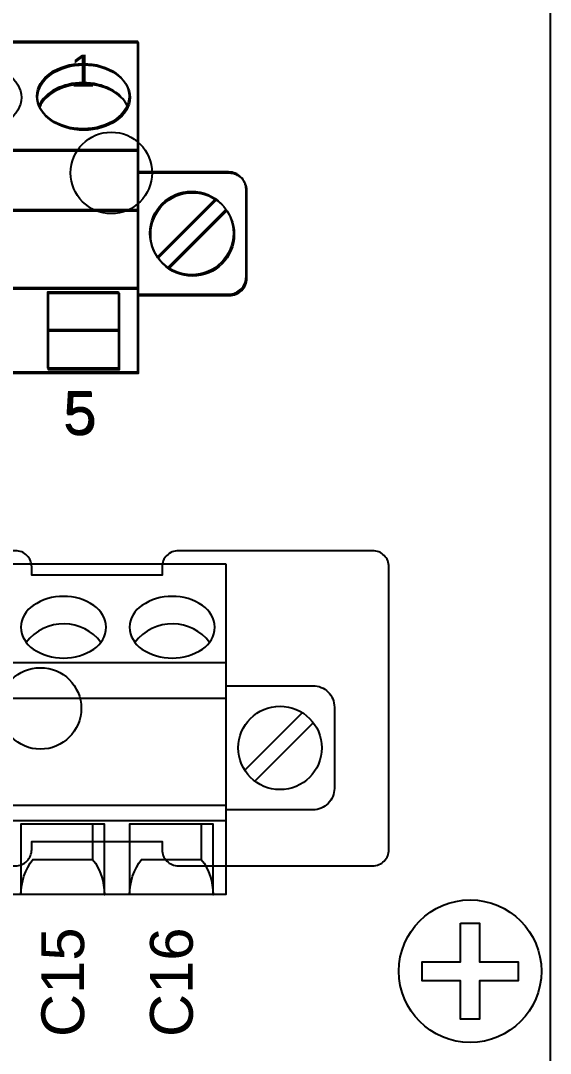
# Model space of a CAD drawing. Extents: x 1 to 47, y 1 to 35.
# Drawn here: x 43.807 to 44.782, y 13.27 to 15.171 of the extents above; entities that cross this region are included whole.
import ezdxf

# ---------------------------------------------------------------- set-up
doc = ezdxf.new("R2010")
doc.units = 0
doc.header["$MEASUREMENT"] = 0
for name, color, linetype in [('10_00______DWG_', 7, 'CONTINUOUS'), ('3_01__A-__NO_ETH__EIA-232_', 7, 'CONTINUOUS'), ('3_02__B-__NO_ETH__EIA-485_', 7, 'CONTINUOUS'), ('3_03__C-___1__10-100BASE-T', 7, 'CONTINUOUS'), ('3_04__D-___1__10-100BASE-T', 7, 'CONTINUOUS'), ('3_05__E-___1__100BASEFX_MM', 7, 'CONTINUOUS'), ('3_06__F-___2__10-100BASE-T', 7, 'CONTINUOUS'), ('3_07__G-___2__100BASE-FX_M', 7, 'CONTINUOUS'), ('3_08__0-__NO_ETH__EIA-232_', 7, 'CONTINUOUS'), ('3_09__1-__NO_ETH__EIA-485_', 7, 'CONTINUOUS'), ('3_10__2-___1__10-100BASE-T', 7, 'CONTINUOUS'), ('3_11__3-___1__10-100BASE-T', 7, 'CONTINUOUS'), ('3_12__4-___1__100BASEFX_MM', 7, 'CONTINUOUS'), ('3_13__6-___2__10-100BASE-T', 7, 'CONTINUOUS'), ('3_14__8-___2__100BASE-FX_M', 7, 'CONTINUOUS'), ('4_01__0-__EMPTY', 7, 'CONTINUOUS'), ('4_02__A0__SERIAL_COMMUNICA', 7, 'CONTINUOUS'), ('4_03__B-___3__DI___4__DO__', 7, 'CONTINUOUS'), ('4_04__1-___4__DI___4__DO__', 7, 'CONTINUOUS'), ('4_05__C-___4__DI___4__DO__', 7, 'CONTINUOUS'), ('4_06__D-___4__DI___3__DO__', 7, 'CONTINUOUS'), ('4_07__2A___8__FORM_A_DO', 7, 'CONTINUOUS'), ('4_08__2B___8__FORM_B_DO', 7, 'CONTINUOUS'), ('4_09__2C___8__DO__6__FORM_', 7, 'CONTINUOUS'), ('4_10__2D___8__DO__2__FORM_', 7, 'CONTINUOUS'), ('4_11__2G___8__DO__4__FORM_', 7, 'CONTINUOUS'), ('4_12__3-___8__DI', 7, 'CONTINUOUS'), ('4_13__4-___14__DI', 7, 'CONTINUOUS'), ('4_14__5-___8__AI', 7, 'CONTINUOUS'), ('4_15__6-___4__AI____4__AO', 7, 'CONTINUOUS')]:
    doc.layers.add(name, color=color, linetype=linetype)
doc.styles.add('ARIAL', font='arial.ttf')

msp = doc.modelspace()

# ---------------------------------------------------------------- linework, layer by layer
at = {"layer": '10_00______DWG_'}
msp.add_lwpolyline([(39.7527, 17.0629), (44.4181, 17.0629, -0.414214), (44.4968, 16.9841), (44.4968, 16.8956, 0.414214), (44.6149, 16.7775), (44.7035, 16.7775, -0.414214), (44.7822, 16.6987), (44.7822, 10.1436, -0.414214), (44.7035, 10.0649), (44.6149, 10.0649, 0.414214), (44.4968, 9.9467), (44.4968, 9.8582, -0.414214), (44.4181, 9.7794), (39.7527, 9.7794, -0.414214), (39.674, 9.8582), (39.674, 9.9467, 0.414214), (39.5558, 10.0649), (39.4673, 10.0649, -0.414214), (39.3885, 10.1436), (39.3885, 16.6987, -0.414214), (39.4673, 16.7775), (39.5558, 16.7775, 0.414214), (39.674, 16.8956), (39.674, 16.9841, -0.414214)], format="xyb", close=True, dxfattribs=at)
msp.add_lwpolyline([(44.6171, 13.5098), (44.6521, 13.5098), (44.6521, 13.4387), (44.7232, 13.4387), (44.7232, 13.4037), (44.6521, 13.4037), (44.6521, 13.3327), (44.6171, 13.3327), (44.6171, 13.4037), (44.546, 13.4037), (44.546, 13.4387), (44.6171, 13.4387)], close=True, dxfattribs=at)
msp.add_circle((44.6346, 13.4212), 0.1312, dxfattribs=at)
at = {"layer": '3_01__A-__NO_ETH__EIA-232_'}
msp.add_circle((43.9743, 14.8905), 0.075, dxfattribs=at)
at = {"layer": '3_02__B-__NO_ETH__EIA-485_'}
for points in [[(43.0236, 15.1302), (44.0236, 15.1302), (44.0236, 14.5212), (43.0236, 14.5212)], [(43.9886, 14.6691), (43.9886, 14.5282), (43.8586, 14.5282), (43.8586, 14.6691)]]:
    msp.add_lwpolyline(points, close=True, dxfattribs=at)
for points in [[(44.0236, 14.9302), (43.0236, 14.9302)], [(44.0605, 14.7335), (44.1673, 14.8403)], [(44.0236, 14.8202), (43.0236, 14.8202)], [(44.1868, 14.8208), (44.0799, 14.714)], [(44.0236, 14.6762), (43.0236, 14.6762)], [(43.9886, 14.5989), (43.8586, 14.5989)]]:
    msp.add_lwpolyline(points, dxfattribs=at)
msp.add_lwpolyline([(44.0236, 14.6647), (44.1916, 14.6647, 0.414214), (44.2236, 14.6967), (44.2236, 14.8577, 0.414214), (44.1916, 14.8897), (44.0236, 14.8897)], format="xyb", dxfattribs=at)
msp.add_circle((44.1236, 14.7772), 0.0768, dxfattribs=at)
for centre in [(43.7236, 15.0292), (43.9236, 15.0292)]:
    msp.add_ellipse(centre, major_axis=(0.085, 0), ratio=0.707107, dxfattribs=at)
msp.add_ellipse((43.9236, 14.9938), major_axis=(0.085, 0), ratio=0.707107, start_param=0.298532, end_param=2.84306, dxfattribs=at)
at = {"layer": '3_03__C-___1__10-100BASE-T'}
msp.add_circle((43.9743, 14.8905), 0.075, dxfattribs=at)
at = {"layer": '3_04__D-___1__10-100BASE-T'}
for points in [[(43.0236, 15.1302), (44.0236, 15.1302), (44.0236, 14.5212), (43.0236, 14.5212)], [(43.9886, 14.6691), (43.9886, 14.5282), (43.8586, 14.5282), (43.8586, 14.6691)]]:
    msp.add_lwpolyline(points, close=True, dxfattribs=at)
for points in [[(44.0236, 14.9302), (43.0236, 14.9302)], [(44.0605, 14.7335), (44.1673, 14.8403)], [(44.0236, 14.8202), (43.0236, 14.8202)], [(44.1868, 14.8208), (44.0799, 14.714)], [(44.0236, 14.6762), (43.0236, 14.6762)], [(43.9886, 14.5989), (43.8586, 14.5989)]]:
    msp.add_lwpolyline(points, dxfattribs=at)
msp.add_lwpolyline([(44.0236, 14.6647), (44.1916, 14.6647, 0.414214), (44.2236, 14.6967), (44.2236, 14.8577, 0.414214), (44.1916, 14.8897), (44.0236, 14.8897)], format="xyb", dxfattribs=at)
msp.add_circle((44.1236, 14.7772), 0.0768, dxfattribs=at)
for centre in [(43.7236, 15.0292), (43.9236, 15.0292)]:
    msp.add_ellipse(centre, major_axis=(0.085, 0), ratio=0.707107, dxfattribs=at)
msp.add_ellipse((43.9236, 14.9938), major_axis=(0.085, 0), ratio=0.707107, start_param=0.298532, end_param=2.84306, dxfattribs=at)
at = {"layer": '3_05__E-___1__100BASEFX_MM'}
msp.add_circle((43.9743, 14.8905), 0.075, dxfattribs=at)
at = {"layer": '3_06__F-___2__10-100BASE-T'}
msp.add_circle((43.9743, 14.8905), 0.075, dxfattribs=at)
at = {"layer": '3_07__G-___2__100BASE-FX_M'}
msp.add_circle((43.9743, 14.8905), 0.075, dxfattribs=at)
at = {"layer": '3_08__0-__NO_ETH__EIA-232_'}
msp.add_circle((43.9743, 14.8905), 0.075, dxfattribs=at)
at = {"layer": '3_09__1-__NO_ETH__EIA-485_'}
for points in [[(43.0221, 15.1327), (44.0221, 15.1327), (44.0221, 14.5237), (43.0221, 14.5237)], [(43.9871, 14.6717), (43.9871, 14.5308), (43.8571, 14.5308), (43.8571, 14.6717)]]:
    msp.add_lwpolyline(points, close=True, dxfattribs=at)
for points in [[(44.0221, 14.9327), (43.0221, 14.9327)], [(44.059, 14.7361), (44.1658, 14.8429)], [(44.0221, 14.8227), (43.0221, 14.8227)], [(44.1853, 14.8234), (44.0784, 14.7166)], [(44.0221, 14.6787), (43.0221, 14.6787)], [(43.9871, 14.6015), (43.8571, 14.6015)]]:
    msp.add_lwpolyline(points, dxfattribs=at)
msp.add_lwpolyline([(44.0221, 14.6672), (44.1901, 14.6672, 0.414214), (44.2221, 14.6992), (44.2221, 14.8602, 0.414214), (44.1901, 14.8922), (44.0221, 14.8922)], format="xyb", dxfattribs=at)
msp.add_circle((44.1221, 14.7797), 0.0768, dxfattribs=at)
msp.add_ellipse((43.9221, 15.0317), major_axis=(0.085, 0), ratio=0.707107, dxfattribs=at)
msp.add_ellipse((43.9221, 14.9964), major_axis=(0.085, 0), ratio=0.707107, start_param=0.298532, end_param=2.84306, dxfattribs=at)
at = {"layer": '3_10__2-___1__10-100BASE-T'}
msp.add_circle((43.9743, 14.8905), 0.075, dxfattribs=at)
at = {"layer": '3_11__3-___1__10-100BASE-T'}
for points in [[(43.0236, 15.1302), (44.0236, 15.1302), (44.0236, 14.5212), (43.0236, 14.5212)], [(43.9886, 14.6691), (43.9886, 14.5282), (43.8586, 14.5282), (43.8586, 14.6691)]]:
    msp.add_lwpolyline(points, close=True, dxfattribs=at)
for points in [[(44.0236, 14.9302), (43.0236, 14.9302)], [(44.0605, 14.7335), (44.1673, 14.8403)], [(44.0236, 14.8202), (43.0236, 14.8202)], [(44.1868, 14.8208), (44.0799, 14.714)], [(44.0236, 14.6762), (43.0236, 14.6762)], [(43.9886, 14.5989), (43.8586, 14.5989)]]:
    msp.add_lwpolyline(points, dxfattribs=at)
msp.add_lwpolyline([(44.0236, 14.6647), (44.1916, 14.6647, 0.414214), (44.2236, 14.6967), (44.2236, 14.8577, 0.414214), (44.1916, 14.8897), (44.0236, 14.8897)], format="xyb", dxfattribs=at)
msp.add_circle((44.1236, 14.7772), 0.0768, dxfattribs=at)
for centre in [(43.7236, 15.0292), (43.9236, 15.0292)]:
    msp.add_ellipse(centre, major_axis=(0.085, 0), ratio=0.707107, dxfattribs=at)
msp.add_ellipse((43.9236, 14.9938), major_axis=(0.085, 0), ratio=0.707107, start_param=0.298532, end_param=2.84306, dxfattribs=at)
at = {"layer": '3_12__4-___1__100BASEFX_MM'}
msp.add_circle((43.9743, 14.8905), 0.075, dxfattribs=at)
at = {"layer": '3_13__6-___2__10-100BASE-T'}
msp.add_circle((43.9743, 14.8905), 0.075, dxfattribs=at)
at = {"layer": '3_14__8-___2__100BASE-FX_M'}
msp.add_circle((43.9743, 14.8905), 0.075, dxfattribs=at)
at = {"layer": '4_01__0-__EMPTY'}
msp.add_lwpolyline([(42.8026, 13.645, 0.414214), (42.8325, 13.6151), (43.7978, 13.6151, 0.414214), (43.8276, 13.645), (43.8276, 13.6601), (44.0676, 13.6601), (44.0676, 13.645, 0.414214), (44.0975, 13.6151), (44.4553, 13.6151, 0.414973), (44.4851, 13.645), (44.4851, 14.1652, 0.414973), (44.4553, 14.1951), (44.0975, 14.1951, 0.414214), (44.0676, 14.1652), (44.0676, 14.1501), (43.8276, 14.1501), (43.8276, 14.1652, 0.414214), (43.7978, 14.1951), (42.8325, 14.1951, 0.414214), (42.8026, 14.1652)], format="xyb", dxfattribs=at)
at = {"layer": '4_02__A0__SERIAL_COMMUNICA'}
msp.add_circle((43.8438, 13.9048), 0.075, dxfattribs=at)
at = {"layer": '4_03__B-___3__DI___4__DO__'}
msp.add_lwpolyline([(44.1847, 14.1708), (44.1847, 13.5621), (42.5847, 13.5621), (42.5847, 14.1708)], close=True, dxfattribs=at)
for points in [[(43.9419, 14.0943, 0.154167), (43.8862, 14.1109, 0.154167), (43.8306, 14.0943, 0.244062), (43.8075, 14.0543, 0.244061), (43.8306, 14.0142, 0.154167), (43.8862, 13.9976, 0.154167), (43.9419, 14.0142, 0.24406), (43.965, 14.0543, 0.236767)], [(44.1419, 14.0943, 0.154167), (44.0862, 14.1109, 0.154167), (44.0306, 14.0943, 0.244062), (44.0075, 14.0543, 0.244061), (44.0306, 14.0142, 0.154167), (44.0862, 13.9976, 0.154167), (44.1419, 14.0142, 0.24406), (44.165, 14.0543, 0.236767)]]:
    msp.add_lwpolyline(points, format="xyb", close=True, dxfattribs=at)
for points in [[(43.9551, 14.0265, 0.005828), (43.9548, 14.0264, 0.231198), (43.8878, 14.0606, 0.240907), (43.8177, 14.0264, 0.001746), (43.8176, 14.0263)], [(44.1551, 14.0265, 0.005828), (44.1548, 14.0264, 0.231198), (44.0878, 14.0606, 0.240907), (44.0177, 14.0264, 0.001746), (44.0176, 14.0263)], [(44.1847, 13.9466), (44.3453, 13.9466, -0.414214), (44.3847, 13.9072), (44.3847, 13.7577, -0.414214), (44.3453, 13.7183), (44.1847, 13.7183)], [(43.9398, 13.6921), (43.9398, 13.627, -0.162987), (43.9614, 13.562), (43.9614, 13.6921), (43.8079, 13.6921), (43.8079, 13.5621, -0.162853), (43.8296, 13.627), (43.9398, 13.627)], [(44.1398, 13.6921), (44.1398, 13.627, -0.162987), (44.1614, 13.562), (44.1614, 13.6921), (44.0079, 13.6921), (44.0079, 13.5621, -0.162853), (44.0296, 13.627), (44.1398, 13.627)]]:
    msp.add_lwpolyline(points, format="xyb", dxfattribs=at)
for points in [[(42.5847, 13.9892), (44.1847, 13.9892)], [(42.5847, 13.9237), (44.1847, 13.9237)], [(44.2198, 13.7911), (44.3257, 13.897)], [(44.2382, 13.7711), (44.3458, 13.8786)], [(42.5847, 13.7266), (44.1847, 13.7266)], [(42.5847, 13.6988), (44.1847, 13.6988)]]:
    msp.add_lwpolyline(points, dxfattribs=at)
msp.add_circle((44.2847, 13.8322), 0.0768, dxfattribs=at)
at = {"layer": '4_04__1-___4__DI___4__DO__'}
msp.add_lwpolyline([(44.1847, 14.1708), (44.1847, 13.5621), (42.5847, 13.5621), (42.5847, 14.1708)], close=True, dxfattribs=at)
for points in [[(43.9419, 14.0943, 0.154167), (43.8862, 14.1109, 0.154167), (43.8306, 14.0943, 0.244062), (43.8075, 14.0543, 0.244061), (43.8306, 14.0142, 0.154167), (43.8862, 13.9976, 0.154167), (43.9419, 14.0142, 0.24406), (43.965, 14.0543, 0.236767)], [(44.1419, 14.0943, 0.154167), (44.0862, 14.1109, 0.154167), (44.0306, 14.0943, 0.244062), (44.0075, 14.0543, 0.244061), (44.0306, 14.0142, 0.154167), (44.0862, 13.9976, 0.154167), (44.1419, 14.0142, 0.24406), (44.165, 14.0543, 0.236767)]]:
    msp.add_lwpolyline(points, format="xyb", close=True, dxfattribs=at)
for points in [[(43.9551, 14.0265, 0.005828), (43.9548, 14.0264, 0.231198), (43.8878, 14.0606, 0.240907), (43.8177, 14.0264, 0.001746), (43.8176, 14.0263)], [(44.1551, 14.0265, 0.005828), (44.1548, 14.0264, 0.231198), (44.0878, 14.0606, 0.240907), (44.0177, 14.0264, 0.001746), (44.0176, 14.0263)], [(44.1847, 13.9466), (44.3453, 13.9466, -0.414214), (44.3847, 13.9072), (44.3847, 13.7577, -0.414214), (44.3453, 13.7183), (44.1847, 13.7183)], [(43.9398, 13.6921), (43.9398, 13.627, -0.162987), (43.9614, 13.562), (43.9614, 13.6921), (43.8079, 13.6921), (43.8079, 13.5621, -0.162853), (43.8296, 13.627), (43.9398, 13.627)], [(44.1398, 13.6921), (44.1398, 13.627, -0.162987), (44.1614, 13.562), (44.1614, 13.6921), (44.0079, 13.6921), (44.0079, 13.5621, -0.162853), (44.0296, 13.627), (44.1398, 13.627)]]:
    msp.add_lwpolyline(points, format="xyb", dxfattribs=at)
for points in [[(42.5847, 13.9892), (44.1847, 13.9892)], [(42.5847, 13.9237), (44.1847, 13.9237)], [(44.2198, 13.7911), (44.3257, 13.897)], [(44.2382, 13.7711), (44.3458, 13.8786)], [(42.5847, 13.7266), (44.1847, 13.7266)], [(42.5847, 13.6988), (44.1847, 13.6988)]]:
    msp.add_lwpolyline(points, dxfattribs=at)
msp.add_circle((44.2847, 13.8322), 0.0768, dxfattribs=at)
at = {"layer": '4_05__C-___4__DI___4__DO__'}
msp.add_lwpolyline([(44.1847, 14.1708), (44.1847, 13.5621), (42.5847, 13.5621), (42.5847, 14.1708)], close=True, dxfattribs=at)
for points in [[(43.9419, 14.0943, 0.154167), (43.8862, 14.1109, 0.154167), (43.8306, 14.0943, 0.244062), (43.8075, 14.0543, 0.244061), (43.8306, 14.0142, 0.154167), (43.8862, 13.9976, 0.154167), (43.9419, 14.0142, 0.24406), (43.965, 14.0543, 0.236767)], [(44.1419, 14.0943, 0.154167), (44.0862, 14.1109, 0.154167), (44.0306, 14.0943, 0.244062), (44.0075, 14.0543, 0.244061), (44.0306, 14.0142, 0.154167), (44.0862, 13.9976, 0.154167), (44.1419, 14.0142, 0.24406), (44.165, 14.0543, 0.236767)]]:
    msp.add_lwpolyline(points, format="xyb", close=True, dxfattribs=at)
for points in [[(43.9551, 14.0265, 0.005828), (43.9548, 14.0264, 0.231198), (43.8878, 14.0606, 0.240907), (43.8177, 14.0264, 0.001746), (43.8176, 14.0263)], [(44.1551, 14.0265, 0.005828), (44.1548, 14.0264, 0.231198), (44.0878, 14.0606, 0.240907), (44.0177, 14.0264, 0.001746), (44.0176, 14.0263)], [(44.1847, 13.9466), (44.3453, 13.9466, -0.414214), (44.3847, 13.9072), (44.3847, 13.7577, -0.414214), (44.3453, 13.7183), (44.1847, 13.7183)], [(43.9398, 13.6921), (43.9398, 13.627, -0.162987), (43.9614, 13.562), (43.9614, 13.6921), (43.8079, 13.6921), (43.8079, 13.5621, -0.162853), (43.8296, 13.627), (43.9398, 13.627)], [(44.1398, 13.6921), (44.1398, 13.627, -0.162987), (44.1614, 13.562), (44.1614, 13.6921), (44.0079, 13.6921), (44.0079, 13.5621, -0.162853), (44.0296, 13.627), (44.1398, 13.627)]]:
    msp.add_lwpolyline(points, format="xyb", dxfattribs=at)
for points in [[(42.5847, 13.9892), (44.1847, 13.9892)], [(42.5847, 13.9237), (44.1847, 13.9237)], [(44.2198, 13.7911), (44.3257, 13.897)], [(44.2382, 13.7711), (44.3458, 13.8786)], [(42.5847, 13.7266), (44.1847, 13.7266)], [(42.5847, 13.6988), (44.1847, 13.6988)]]:
    msp.add_lwpolyline(points, dxfattribs=at)
msp.add_circle((44.2847, 13.8322), 0.0768, dxfattribs=at)
at = {"layer": '4_06__D-___4__DI___3__DO__'}
msp.add_lwpolyline([(44.1847, 14.1708), (44.1847, 13.5621), (42.5847, 13.5621), (42.5847, 14.1708)], close=True, dxfattribs=at)
for points in [[(43.9419, 14.0943, 0.154167), (43.8862, 14.1109, 0.154167), (43.8306, 14.0943, 0.244062), (43.8075, 14.0543, 0.244061), (43.8306, 14.0142, 0.154167), (43.8862, 13.9976, 0.154167), (43.9419, 14.0142, 0.24406), (43.965, 14.0543, 0.236767)], [(44.1419, 14.0943, 0.154167), (44.0862, 14.1109, 0.154167), (44.0306, 14.0943, 0.244062), (44.0075, 14.0543, 0.244061), (44.0306, 14.0142, 0.154167), (44.0862, 13.9976, 0.154167), (44.1419, 14.0142, 0.24406), (44.165, 14.0543, 0.236767)]]:
    msp.add_lwpolyline(points, format="xyb", close=True, dxfattribs=at)
for points in [[(43.9551, 14.0265, 0.005828), (43.9548, 14.0264, 0.231198), (43.8878, 14.0606, 0.240907), (43.8177, 14.0264, 0.001746), (43.8176, 14.0263)], [(44.1551, 14.0265, 0.005828), (44.1548, 14.0264, 0.231198), (44.0878, 14.0606, 0.240907), (44.0177, 14.0264, 0.001746), (44.0176, 14.0263)], [(44.1847, 13.9466), (44.3453, 13.9466, -0.414214), (44.3847, 13.9072), (44.3847, 13.7577, -0.414214), (44.3453, 13.7183), (44.1847, 13.7183)], [(43.9398, 13.6921), (43.9398, 13.627, -0.162987), (43.9614, 13.562), (43.9614, 13.6921), (43.8079, 13.6921), (43.8079, 13.5621, -0.162853), (43.8296, 13.627), (43.9398, 13.627)], [(44.1398, 13.6921), (44.1398, 13.627, -0.162987), (44.1614, 13.562), (44.1614, 13.6921), (44.0079, 13.6921), (44.0079, 13.5621, -0.162853), (44.0296, 13.627), (44.1398, 13.627)]]:
    msp.add_lwpolyline(points, format="xyb", dxfattribs=at)
for points in [[(42.5847, 13.9892), (44.1847, 13.9892)], [(42.5847, 13.9237), (44.1847, 13.9237)], [(44.2198, 13.7911), (44.3257, 13.897)], [(44.2382, 13.7711), (44.3458, 13.8786)], [(42.5847, 13.7266), (44.1847, 13.7266)], [(42.5847, 13.6988), (44.1847, 13.6988)]]:
    msp.add_lwpolyline(points, dxfattribs=at)
msp.add_circle((44.2847, 13.8322), 0.0768, dxfattribs=at)
at = {"layer": '4_07__2A___8__FORM_A_DO'}
msp.add_lwpolyline([(44.1847, 14.1708), (44.1847, 13.5621), (42.5847, 13.5621), (42.5847, 14.1708)], close=True, dxfattribs=at)
for points in [[(43.9419, 14.0943, 0.154167), (43.8862, 14.1109, 0.154167), (43.8306, 14.0943, 0.244062), (43.8075, 14.0543, 0.244061), (43.8306, 14.0142, 0.154167), (43.8862, 13.9976, 0.154167), (43.9419, 14.0142, 0.24406), (43.965, 14.0543, 0.236767)], [(44.1419, 14.0943, 0.154167), (44.0862, 14.1109, 0.154167), (44.0306, 14.0943, 0.244062), (44.0075, 14.0543, 0.244061), (44.0306, 14.0142, 0.154167), (44.0862, 13.9976, 0.154167), (44.1419, 14.0142, 0.24406), (44.165, 14.0543, 0.236767)]]:
    msp.add_lwpolyline(points, format="xyb", close=True, dxfattribs=at)
for points in [[(43.9551, 14.0265, 0.005828), (43.9548, 14.0264, 0.231198), (43.8878, 14.0606, 0.240907), (43.8177, 14.0264, 0.001746), (43.8176, 14.0263)], [(44.1551, 14.0265, 0.005828), (44.1548, 14.0264, 0.231198), (44.0878, 14.0606, 0.240907), (44.0177, 14.0264, 0.001746), (44.0176, 14.0263)], [(44.1847, 13.9466), (44.3453, 13.9466, -0.414214), (44.3847, 13.9072), (44.3847, 13.7577, -0.414214), (44.3453, 13.7183), (44.1847, 13.7183)], [(43.9398, 13.6921), (43.9398, 13.627, -0.162987), (43.9614, 13.562), (43.9614, 13.6921), (43.8079, 13.6921), (43.8079, 13.5621, -0.162853), (43.8296, 13.627), (43.9398, 13.627)], [(44.1398, 13.6921), (44.1398, 13.627, -0.162987), (44.1614, 13.562), (44.1614, 13.6921), (44.0079, 13.6921), (44.0079, 13.5621, -0.162853), (44.0296, 13.627), (44.1398, 13.627)]]:
    msp.add_lwpolyline(points, format="xyb", dxfattribs=at)
for points in [[(42.5847, 13.9892), (44.1847, 13.9892)], [(42.5847, 13.9237), (44.1847, 13.9237)], [(44.2198, 13.7911), (44.3257, 13.897)], [(44.2382, 13.7711), (44.3458, 13.8786)], [(42.5847, 13.7266), (44.1847, 13.7266)], [(42.5847, 13.6988), (44.1847, 13.6988)]]:
    msp.add_lwpolyline(points, dxfattribs=at)
msp.add_circle((44.2847, 13.8322), 0.0768, dxfattribs=at)
at = {"layer": '4_08__2B___8__FORM_B_DO'}
msp.add_lwpolyline([(44.1847, 14.1708), (44.1847, 13.5621), (42.5847, 13.5621), (42.5847, 14.1708)], close=True, dxfattribs=at)
for points in [[(43.9419, 14.0943, 0.154167), (43.8862, 14.1109, 0.154167), (43.8306, 14.0943, 0.244062), (43.8075, 14.0543, 0.244061), (43.8306, 14.0142, 0.154167), (43.8862, 13.9976, 0.154167), (43.9419, 14.0142, 0.24406), (43.965, 14.0543, 0.236767)], [(44.1419, 14.0943, 0.154167), (44.0862, 14.1109, 0.154167), (44.0306, 14.0943, 0.244062), (44.0075, 14.0543, 0.244061), (44.0306, 14.0142, 0.154167), (44.0862, 13.9976, 0.154167), (44.1419, 14.0142, 0.24406), (44.165, 14.0543, 0.236767)]]:
    msp.add_lwpolyline(points, format="xyb", close=True, dxfattribs=at)
for points in [[(43.9551, 14.0265, 0.005828), (43.9548, 14.0264, 0.231198), (43.8878, 14.0606, 0.240907), (43.8177, 14.0264, 0.001746), (43.8176, 14.0263)], [(44.1551, 14.0265, 0.005828), (44.1548, 14.0264, 0.231198), (44.0878, 14.0606, 0.240907), (44.0177, 14.0264, 0.001746), (44.0176, 14.0263)], [(44.1847, 13.9466), (44.3453, 13.9466, -0.414214), (44.3847, 13.9072), (44.3847, 13.7577, -0.414214), (44.3453, 13.7183), (44.1847, 13.7183)], [(43.9398, 13.6921), (43.9398, 13.627, -0.162987), (43.9614, 13.562), (43.9614, 13.6921), (43.8079, 13.6921), (43.8079, 13.5621, -0.162853), (43.8296, 13.627), (43.9398, 13.627)], [(44.1398, 13.6921), (44.1398, 13.627, -0.162987), (44.1614, 13.562), (44.1614, 13.6921), (44.0079, 13.6921), (44.0079, 13.5621, -0.162853), (44.0296, 13.627), (44.1398, 13.627)]]:
    msp.add_lwpolyline(points, format="xyb", dxfattribs=at)
for points in [[(42.5847, 13.9892), (44.1847, 13.9892)], [(42.5847, 13.9237), (44.1847, 13.9237)], [(44.2198, 13.7911), (44.3257, 13.897)], [(44.2382, 13.7711), (44.3458, 13.8786)], [(42.5847, 13.7266), (44.1847, 13.7266)], [(42.5847, 13.6988), (44.1847, 13.6988)]]:
    msp.add_lwpolyline(points, dxfattribs=at)
msp.add_circle((44.2847, 13.8322), 0.0768, dxfattribs=at)
at = {"layer": '4_09__2C___8__DO__6__FORM_'}
msp.add_lwpolyline([(44.1847, 14.1708), (44.1847, 13.5621), (42.5847, 13.5621), (42.5847, 14.1708)], close=True, dxfattribs=at)
for points in [[(43.9419, 14.0943, 0.154167), (43.8862, 14.1109, 0.154167), (43.8306, 14.0943, 0.244062), (43.8075, 14.0543, 0.244061), (43.8306, 14.0142, 0.154167), (43.8862, 13.9976, 0.154167), (43.9419, 14.0142, 0.24406), (43.965, 14.0543, 0.236767)], [(44.1419, 14.0943, 0.154167), (44.0862, 14.1109, 0.154167), (44.0306, 14.0943, 0.244062), (44.0075, 14.0543, 0.244061), (44.0306, 14.0142, 0.154167), (44.0862, 13.9976, 0.154167), (44.1419, 14.0142, 0.24406), (44.165, 14.0543, 0.236767)]]:
    msp.add_lwpolyline(points, format="xyb", close=True, dxfattribs=at)
for points in [[(43.9551, 14.0265, 0.005828), (43.9548, 14.0264, 0.231198), (43.8878, 14.0606, 0.240907), (43.8177, 14.0264, 0.001746), (43.8176, 14.0263)], [(44.1551, 14.0265, 0.005828), (44.1548, 14.0264, 0.231198), (44.0878, 14.0606, 0.240907), (44.0177, 14.0264, 0.001746), (44.0176, 14.0263)], [(44.1847, 13.9466), (44.3453, 13.9466, -0.414214), (44.3847, 13.9072), (44.3847, 13.7577, -0.414214), (44.3453, 13.7183), (44.1847, 13.7183)], [(43.9398, 13.6921), (43.9398, 13.627, -0.162987), (43.9614, 13.562), (43.9614, 13.6921), (43.8079, 13.6921), (43.8079, 13.5621, -0.162853), (43.8296, 13.627), (43.9398, 13.627)], [(44.1398, 13.6921), (44.1398, 13.627, -0.162987), (44.1614, 13.562), (44.1614, 13.6921), (44.0079, 13.6921), (44.0079, 13.5621, -0.162853), (44.0296, 13.627), (44.1398, 13.627)]]:
    msp.add_lwpolyline(points, format="xyb", dxfattribs=at)
for points in [[(42.5847, 13.9892), (44.1847, 13.9892)], [(42.5847, 13.9237), (44.1847, 13.9237)], [(44.2198, 13.7911), (44.3257, 13.897)], [(44.2382, 13.7711), (44.3458, 13.8786)], [(42.5847, 13.7266), (44.1847, 13.7266)], [(42.5847, 13.6988), (44.1847, 13.6988)]]:
    msp.add_lwpolyline(points, dxfattribs=at)
msp.add_circle((44.2847, 13.8322), 0.0768, dxfattribs=at)
at = {"layer": '4_10__2D___8__DO__2__FORM_'}
msp.add_lwpolyline([(44.1847, 14.1708), (44.1847, 13.5621), (42.5847, 13.5621), (42.5847, 14.1708)], close=True, dxfattribs=at)
for points in [[(43.9419, 14.0943, 0.154167), (43.8862, 14.1109, 0.154167), (43.8306, 14.0943, 0.244062), (43.8075, 14.0543, 0.244061), (43.8306, 14.0142, 0.154167), (43.8862, 13.9976, 0.154167), (43.9419, 14.0142, 0.24406), (43.965, 14.0543, 0.236767)], [(44.1419, 14.0943, 0.154167), (44.0862, 14.1109, 0.154167), (44.0306, 14.0943, 0.244062), (44.0075, 14.0543, 0.244061), (44.0306, 14.0142, 0.154167), (44.0862, 13.9976, 0.154167), (44.1419, 14.0142, 0.24406), (44.165, 14.0543, 0.236767)]]:
    msp.add_lwpolyline(points, format="xyb", close=True, dxfattribs=at)
for points in [[(43.9551, 14.0265, 0.005828), (43.9548, 14.0264, 0.231198), (43.8878, 14.0606, 0.240907), (43.8177, 14.0264, 0.001746), (43.8176, 14.0263)], [(44.1551, 14.0265, 0.005828), (44.1548, 14.0264, 0.231198), (44.0878, 14.0606, 0.240907), (44.0177, 14.0264, 0.001746), (44.0176, 14.0263)], [(44.1847, 13.9466), (44.3453, 13.9466, -0.414214), (44.3847, 13.9072), (44.3847, 13.7577, -0.414214), (44.3453, 13.7183), (44.1847, 13.7183)], [(43.9398, 13.6921), (43.9398, 13.627, -0.162987), (43.9614, 13.562), (43.9614, 13.6921), (43.8079, 13.6921), (43.8079, 13.5621, -0.162853), (43.8296, 13.627), (43.9398, 13.627)], [(44.1398, 13.6921), (44.1398, 13.627, -0.162987), (44.1614, 13.562), (44.1614, 13.6921), (44.0079, 13.6921), (44.0079, 13.5621, -0.162853), (44.0296, 13.627), (44.1398, 13.627)]]:
    msp.add_lwpolyline(points, format="xyb", dxfattribs=at)
for points in [[(42.5847, 13.9892), (44.1847, 13.9892)], [(42.5847, 13.9237), (44.1847, 13.9237)], [(44.2198, 13.7911), (44.3257, 13.897)], [(44.2382, 13.7711), (44.3458, 13.8786)], [(42.5847, 13.7266), (44.1847, 13.7266)], [(42.5847, 13.6988), (44.1847, 13.6988)]]:
    msp.add_lwpolyline(points, dxfattribs=at)
msp.add_circle((44.2847, 13.8322), 0.0768, dxfattribs=at)
at = {"layer": '4_11__2G___8__DO__4__FORM_'}
msp.add_lwpolyline([(44.1847, 14.1708), (44.1847, 13.5621), (42.5847, 13.5621), (42.5847, 14.1708)], close=True, dxfattribs=at)
for points in [[(43.9419, 14.0943, 0.154167), (43.8862, 14.1109, 0.154167), (43.8306, 14.0943, 0.244062), (43.8075, 14.0543, 0.244061), (43.8306, 14.0142, 0.154167), (43.8862, 13.9976, 0.154167), (43.9419, 14.0142, 0.24406), (43.965, 14.0543, 0.236767)], [(44.1419, 14.0943, 0.154167), (44.0862, 14.1109, 0.154167), (44.0306, 14.0943, 0.244062), (44.0075, 14.0543, 0.244061), (44.0306, 14.0142, 0.154167), (44.0862, 13.9976, 0.154167), (44.1419, 14.0142, 0.24406), (44.165, 14.0543, 0.236767)]]:
    msp.add_lwpolyline(points, format="xyb", close=True, dxfattribs=at)
for points in [[(43.9551, 14.0265, 0.005828), (43.9548, 14.0264, 0.231198), (43.8878, 14.0606, 0.240907), (43.8177, 14.0264, 0.001746), (43.8176, 14.0263)], [(44.1551, 14.0265, 0.005828), (44.1548, 14.0264, 0.231198), (44.0878, 14.0606, 0.240907), (44.0177, 14.0264, 0.001746), (44.0176, 14.0263)], [(44.1847, 13.9466), (44.3453, 13.9466, -0.414214), (44.3847, 13.9072), (44.3847, 13.7577, -0.414214), (44.3453, 13.7183), (44.1847, 13.7183)], [(43.9398, 13.6921), (43.9398, 13.627, -0.162987), (43.9614, 13.562), (43.9614, 13.6921), (43.8079, 13.6921), (43.8079, 13.5621, -0.162853), (43.8296, 13.627), (43.9398, 13.627)], [(44.1398, 13.6921), (44.1398, 13.627, -0.162987), (44.1614, 13.562), (44.1614, 13.6921), (44.0079, 13.6921), (44.0079, 13.5621, -0.162853), (44.0296, 13.627), (44.1398, 13.627)]]:
    msp.add_lwpolyline(points, format="xyb", dxfattribs=at)
for points in [[(42.5847, 13.9892), (44.1847, 13.9892)], [(42.5847, 13.9237), (44.1847, 13.9237)], [(44.2198, 13.7911), (44.3257, 13.897)], [(44.2382, 13.7711), (44.3458, 13.8786)], [(42.5847, 13.7266), (44.1847, 13.7266)], [(42.5847, 13.6988), (44.1847, 13.6988)]]:
    msp.add_lwpolyline(points, dxfattribs=at)
msp.add_circle((44.2847, 13.8322), 0.0768, dxfattribs=at)
at = {"layer": '4_12__3-___8__DI'}
msp.add_lwpolyline([(44.1847, 14.1708), (44.1847, 13.5621), (42.5847, 13.5621), (42.5847, 14.1708)], close=True, dxfattribs=at)
for points in [[(43.9419, 14.0943, 0.154167), (43.8862, 14.1109, 0.154167), (43.8306, 14.0943, 0.244062), (43.8075, 14.0543, 0.244061), (43.8306, 14.0142, 0.154167), (43.8862, 13.9976, 0.154167), (43.9419, 14.0142, 0.24406), (43.965, 14.0543, 0.236767)], [(44.1419, 14.0943, 0.154167), (44.0862, 14.1109, 0.154167), (44.0306, 14.0943, 0.244062), (44.0075, 14.0543, 0.244061), (44.0306, 14.0142, 0.154167), (44.0862, 13.9976, 0.154167), (44.1419, 14.0142, 0.24406), (44.165, 14.0543, 0.236767)]]:
    msp.add_lwpolyline(points, format="xyb", close=True, dxfattribs=at)
for points in [[(43.9551, 14.0265, 0.005828), (43.9548, 14.0264, 0.231198), (43.8878, 14.0606, 0.240907), (43.8177, 14.0264, 0.001746), (43.8176, 14.0263)], [(44.1551, 14.0265, 0.005828), (44.1548, 14.0264, 0.231198), (44.0878, 14.0606, 0.240907), (44.0177, 14.0264, 0.001746), (44.0176, 14.0263)], [(44.1847, 13.9466), (44.3453, 13.9466, -0.414214), (44.3847, 13.9072), (44.3847, 13.7577, -0.414214), (44.3453, 13.7183), (44.1847, 13.7183)], [(43.9398, 13.6921), (43.9398, 13.627, -0.162987), (43.9614, 13.562), (43.9614, 13.6921), (43.8079, 13.6921), (43.8079, 13.5621, -0.162853), (43.8296, 13.627), (43.9398, 13.627)], [(44.1398, 13.6921), (44.1398, 13.627, -0.162987), (44.1614, 13.562), (44.1614, 13.6921), (44.0079, 13.6921), (44.0079, 13.5621, -0.162853), (44.0296, 13.627), (44.1398, 13.627)]]:
    msp.add_lwpolyline(points, format="xyb", dxfattribs=at)
for points in [[(42.5847, 13.9892), (44.1847, 13.9892)], [(42.5847, 13.9237), (44.1847, 13.9237)], [(44.2198, 13.7911), (44.3257, 13.897)], [(44.2382, 13.7711), (44.3458, 13.8786)], [(42.5847, 13.7266), (44.1847, 13.7266)], [(42.5847, 13.6988), (44.1847, 13.6988)]]:
    msp.add_lwpolyline(points, dxfattribs=at)
msp.add_circle((44.2847, 13.8322), 0.0768, dxfattribs=at)
at = {"layer": '4_13__4-___14__DI'}
msp.add_lwpolyline([(44.1847, 14.1708), (44.1847, 13.5621), (42.5847, 13.5621), (42.5847, 14.1708)], close=True, dxfattribs=at)
for points in [[(43.9419, 14.0943, 0.154167), (43.8862, 14.1109, 0.154167), (43.8306, 14.0943, 0.244062), (43.8075, 14.0543, 0.244061), (43.8306, 14.0142, 0.154167), (43.8862, 13.9976, 0.154167), (43.9419, 14.0142, 0.24406), (43.965, 14.0543, 0.236767)], [(44.1419, 14.0943, 0.154167), (44.0862, 14.1109, 0.154167), (44.0306, 14.0943, 0.244062), (44.0075, 14.0543, 0.244061), (44.0306, 14.0142, 0.154167), (44.0862, 13.9976, 0.154167), (44.1419, 14.0142, 0.24406), (44.165, 14.0543, 0.236767)]]:
    msp.add_lwpolyline(points, format="xyb", close=True, dxfattribs=at)
for points in [[(43.9551, 14.0265, 0.005828), (43.9548, 14.0264, 0.231198), (43.8878, 14.0606, 0.240907), (43.8177, 14.0264, 0.001746), (43.8176, 14.0263)], [(44.1551, 14.0265, 0.005828), (44.1548, 14.0264, 0.231198), (44.0878, 14.0606, 0.240907), (44.0177, 14.0264, 0.001746), (44.0176, 14.0263)], [(44.1847, 13.9466), (44.3453, 13.9466, -0.414214), (44.3847, 13.9072), (44.3847, 13.7577, -0.414214), (44.3453, 13.7183), (44.1847, 13.7183)], [(43.9398, 13.6921), (43.9398, 13.627, -0.162987), (43.9614, 13.562), (43.9614, 13.6921), (43.8079, 13.6921), (43.8079, 13.5621, -0.162853), (43.8296, 13.627), (43.9398, 13.627)], [(44.1398, 13.6921), (44.1398, 13.627, -0.162987), (44.1614, 13.562), (44.1614, 13.6921), (44.0079, 13.6921), (44.0079, 13.5621, -0.162853), (44.0296, 13.627), (44.1398, 13.627)]]:
    msp.add_lwpolyline(points, format="xyb", dxfattribs=at)
for points in [[(42.5847, 13.9892), (44.1847, 13.9892)], [(42.5847, 13.9237), (44.1847, 13.9237)], [(44.2198, 13.7911), (44.3257, 13.897)], [(44.2382, 13.7711), (44.3458, 13.8786)], [(42.5847, 13.7266), (44.1847, 13.7266)], [(42.5847, 13.6988), (44.1847, 13.6988)]]:
    msp.add_lwpolyline(points, dxfattribs=at)
msp.add_circle((44.2847, 13.8322), 0.0768, dxfattribs=at)
at = {"layer": '4_14__5-___8__AI'}
msp.add_lwpolyline([(44.1847, 14.1708), (44.1847, 13.5621), (42.5847, 13.5621), (42.5847, 14.1708)], close=True, dxfattribs=at)
for points in [[(43.9419, 14.0943, 0.154167), (43.8862, 14.1109, 0.154167), (43.8306, 14.0943, 0.244062), (43.8075, 14.0543, 0.244061), (43.8306, 14.0142, 0.154167), (43.8862, 13.9976, 0.154167), (43.9419, 14.0142, 0.24406), (43.965, 14.0543, 0.236767)], [(44.1419, 14.0943, 0.154167), (44.0862, 14.1109, 0.154167), (44.0306, 14.0943, 0.244062), (44.0075, 14.0543, 0.244061), (44.0306, 14.0142, 0.154167), (44.0862, 13.9976, 0.154167), (44.1419, 14.0142, 0.24406), (44.165, 14.0543, 0.236767)]]:
    msp.add_lwpolyline(points, format="xyb", close=True, dxfattribs=at)
for points in [[(43.9551, 14.0265, 0.005828), (43.9548, 14.0264, 0.231198), (43.8878, 14.0606, 0.240907), (43.8177, 14.0264, 0.001746), (43.8176, 14.0263)], [(44.1551, 14.0265, 0.005828), (44.1548, 14.0264, 0.231198), (44.0878, 14.0606, 0.240907), (44.0177, 14.0264, 0.001746), (44.0176, 14.0263)], [(44.1847, 13.9466), (44.3453, 13.9466, -0.414214), (44.3847, 13.9072), (44.3847, 13.7577, -0.414214), (44.3453, 13.7183), (44.1847, 13.7183)], [(43.9398, 13.6921), (43.9398, 13.627, -0.162987), (43.9614, 13.562), (43.9614, 13.6921), (43.8079, 13.6921), (43.8079, 13.5621, -0.162853), (43.8296, 13.627), (43.9398, 13.627)], [(44.1398, 13.6921), (44.1398, 13.627, -0.162987), (44.1614, 13.562), (44.1614, 13.6921), (44.0079, 13.6921), (44.0079, 13.5621, -0.162853), (44.0296, 13.627), (44.1398, 13.627)]]:
    msp.add_lwpolyline(points, format="xyb", dxfattribs=at)
for points in [[(42.5847, 13.9892), (44.1847, 13.9892)], [(42.5847, 13.9237), (44.1847, 13.9237)], [(44.2198, 13.7911), (44.3257, 13.897)], [(44.2382, 13.7711), (44.3458, 13.8786)], [(42.5847, 13.7266), (44.1847, 13.7266)], [(42.5847, 13.6988), (44.1847, 13.6988)]]:
    msp.add_lwpolyline(points, dxfattribs=at)
msp.add_circle((44.2847, 13.8322), 0.0768, dxfattribs=at)
at = {"layer": '4_15__6-___4__AI____4__AO'}
msp.add_lwpolyline([(44.1847, 14.1708), (44.1847, 13.5621), (42.5847, 13.5621), (42.5847, 14.1708)], close=True, dxfattribs=at)
for points in [[(43.9419, 14.0943, 0.154167), (43.8862, 14.1109, 0.154167), (43.8306, 14.0943, 0.244062), (43.8075, 14.0543, 0.244061), (43.8306, 14.0142, 0.154167), (43.8862, 13.9976, 0.154167), (43.9419, 14.0142, 0.24406), (43.965, 14.0543, 0.236767)], [(44.1419, 14.0943, 0.154167), (44.0862, 14.1109, 0.154167), (44.0306, 14.0943, 0.244062), (44.0075, 14.0543, 0.244061), (44.0306, 14.0142, 0.154167), (44.0862, 13.9976, 0.154167), (44.1419, 14.0142, 0.24406), (44.165, 14.0543, 0.236767)]]:
    msp.add_lwpolyline(points, format="xyb", close=True, dxfattribs=at)
for points in [[(43.9551, 14.0265, 0.005828), (43.9548, 14.0264, 0.231198), (43.8878, 14.0606, 0.240907), (43.8177, 14.0264, 0.001746), (43.8176, 14.0263)], [(44.1551, 14.0265, 0.005828), (44.1548, 14.0264, 0.231198), (44.0878, 14.0606, 0.240907), (44.0177, 14.0264, 0.001746), (44.0176, 14.0263)], [(44.1847, 13.9466), (44.3453, 13.9466, -0.414214), (44.3847, 13.9072), (44.3847, 13.7577, -0.414214), (44.3453, 13.7183), (44.1847, 13.7183)], [(43.9398, 13.6921), (43.9398, 13.627, -0.162987), (43.9614, 13.562), (43.9614, 13.6921), (43.8079, 13.6921), (43.8079, 13.5621, -0.162853), (43.8296, 13.627), (43.9398, 13.627)], [(44.1398, 13.6921), (44.1398, 13.627, -0.162987), (44.1614, 13.562), (44.1614, 13.6921), (44.0079, 13.6921), (44.0079, 13.5621, -0.162853), (44.0296, 13.627), (44.1398, 13.627)]]:
    msp.add_lwpolyline(points, format="xyb", dxfattribs=at)
for points in [[(42.5847, 13.9892), (44.1847, 13.9892)], [(42.5847, 13.9237), (44.1847, 13.9237)], [(44.2198, 13.7911), (44.3257, 13.897)], [(44.2382, 13.7711), (44.3458, 13.8786)], [(42.5847, 13.7266), (44.1847, 13.7266)], [(42.5847, 13.6988), (44.1847, 13.6988)]]:
    msp.add_lwpolyline(points, dxfattribs=at)
msp.add_circle((44.2847, 13.8322), 0.0768, dxfattribs=at)

# ---------------------------------------------------------------- texts
at = {"layer": '3_01__A-__NO_ETH__EIA-232_', "style": 'ARIAL'}
msp.add_text('1', height=0.059, dxfattribs=at).set_placement((43.8987, 15.0492))
msp.add_text('1', height=0.059, dxfattribs=at).set_placement((43.8987, 15.0492))
at = {"layer": '3_02__B-__NO_ETH__EIA-485_', "style": 'ARIAL'}
msp.add_text('5', height=0.0787, dxfattribs=at).set_placement((43.8867, 14.4078))
at = {"layer": '3_03__C-___1__10-100BASE-T', "style": 'ARIAL'}
msp.add_text('1', height=0.059, dxfattribs=at).set_placement((43.8987, 15.0492))
msp.add_text('1', height=0.059, dxfattribs=at).set_placement((43.8987, 15.0492))
at = {"layer": '3_04__D-___1__10-100BASE-T', "style": 'ARIAL'}
msp.add_text('5', height=0.0787, dxfattribs=at).set_placement((43.8867, 14.4078))
at = {"layer": '3_05__E-___1__100BASEFX_MM', "style": 'ARIAL'}
msp.add_text('1', height=0.059, dxfattribs=at).set_placement((43.8987, 15.0492))
msp.add_text('1', height=0.059, dxfattribs=at).set_placement((43.8987, 15.0492))
at = {"layer": '3_06__F-___2__10-100BASE-T', "style": 'ARIAL'}
msp.add_text('1', height=0.059, dxfattribs=at).set_placement((43.8987, 15.0492))
msp.add_text('1', height=0.059, dxfattribs=at).set_placement((43.8987, 15.0492))
at = {"layer": '3_07__G-___2__100BASE-FX_M', "style": 'ARIAL'}
msp.add_text('1', height=0.059, dxfattribs=at).set_placement((43.8987, 15.0492))
msp.add_text('1', height=0.059, dxfattribs=at).set_placement((43.8987, 15.0492))
at = {"layer": '3_08__0-__NO_ETH__EIA-232_', "style": 'ARIAL'}
msp.add_text('1', height=0.059, dxfattribs=at).set_placement((43.8987, 15.0492))
msp.add_text('1', height=0.059, dxfattribs=at).set_placement((43.8987, 15.0492))
at = {"layer": '3_09__1-__NO_ETH__EIA-485_', "style": 'ARIAL'}
msp.add_text('5', height=0.0787, dxfattribs=at).set_placement((43.8852, 14.4103))
at = {"layer": '3_10__2-___1__10-100BASE-T', "style": 'ARIAL'}
msp.add_text('1', height=0.059, dxfattribs=at).set_placement((43.8987, 15.0492))
msp.add_text('1', height=0.059, dxfattribs=at).set_placement((43.8987, 15.0492))
at = {"layer": '3_11__3-___1__10-100BASE-T', "style": 'ARIAL'}
msp.add_text('5', height=0.0787, dxfattribs=at).set_placement((43.8867, 14.4078))
at = {"layer": '3_12__4-___1__100BASEFX_MM', "style": 'ARIAL'}
msp.add_text('1', height=0.059, dxfattribs=at).set_placement((43.8987, 15.0492))
msp.add_text('1', height=0.059, dxfattribs=at).set_placement((43.8987, 15.0492))
at = {"layer": '3_13__6-___2__10-100BASE-T', "style": 'ARIAL'}
msp.add_text('1', height=0.059, dxfattribs=at).set_placement((43.8987, 15.0492))
msp.add_text('1', height=0.059, dxfattribs=at).set_placement((43.8987, 15.0492))
at = {"layer": '3_14__8-___2__100BASE-FX_M', "style": 'ARIAL'}
msp.add_text('1', height=0.059, dxfattribs=at).set_placement((43.8987, 15.0492))
msp.add_text('1', height=0.059, dxfattribs=at).set_placement((43.8987, 15.0492))
at = {"layer": '4_01__0-__EMPTY', "style": 'ARIAL'}
for s, p in [('C15', (43.9241, 13.3001)), ('C16', (44.1241, 13.3001))]:
    msp.add_text(s, height=0.07867, rotation=90, dxfattribs=at).set_placement(p)
at = {"layer": '4_03__B-___3__DI___4__DO__', "style": 'ARIAL'}
for s, p in [('C15', (43.9241, 13.3001)), ('C16', (44.1241, 13.3001))]:
    msp.add_text(s, height=0.07867, rotation=90, dxfattribs=at).set_placement(p)
at = {"layer": '4_04__1-___4__DI___4__DO__', "style": 'ARIAL'}
for s, p in [('C15', (43.9241, 13.3001)), ('C16', (44.1241, 13.3001))]:
    msp.add_text(s, height=0.07867, rotation=90, dxfattribs=at).set_placement(p)
at = {"layer": '4_05__C-___4__DI___4__DO__', "style": 'ARIAL'}
for s, p in [('C15', (43.9241, 13.3001)), ('C16', (44.1241, 13.3001))]:
    msp.add_text(s, height=0.07867, rotation=90, dxfattribs=at).set_placement(p)
at = {"layer": '4_06__D-___4__DI___3__DO__', "style": 'ARIAL'}
for s, p in [('C15', (43.9241, 13.3001)), ('C16', (44.1241, 13.3001))]:
    msp.add_text(s, height=0.07867, rotation=90, dxfattribs=at).set_placement(p)
at = {"layer": '4_07__2A___8__FORM_A_DO', "style": 'ARIAL'}
for s, p in [('C15', (43.9241, 13.3001)), ('C16', (44.1241, 13.3001))]:
    msp.add_text(s, height=0.07867, rotation=90, dxfattribs=at).set_placement(p)
at = {"layer": '4_08__2B___8__FORM_B_DO', "style": 'ARIAL'}
for s, p in [('C15', (43.9241, 13.3001)), ('C16', (44.1241, 13.3001))]:
    msp.add_text(s, height=0.07867, rotation=90, dxfattribs=at).set_placement(p)
at = {"layer": '4_09__2C___8__DO__6__FORM_', "style": 'ARIAL'}
for s, p in [('C15', (43.9241, 13.3001)), ('C16', (44.1241, 13.3001))]:
    msp.add_text(s, height=0.07867, rotation=90, dxfattribs=at).set_placement(p)
at = {"layer": '4_10__2D___8__DO__2__FORM_', "style": 'ARIAL'}
for s, p in [('C15', (43.9241, 13.3001)), ('C16', (44.1241, 13.3001))]:
    msp.add_text(s, height=0.07867, rotation=90, dxfattribs=at).set_placement(p)
at = {"layer": '4_11__2G___8__DO__4__FORM_', "style": 'ARIAL'}
for s, p in [('C15', (43.9241, 13.3001)), ('C16', (44.1241, 13.3001))]:
    msp.add_text(s, height=0.07867, rotation=90, dxfattribs=at).set_placement(p)
at = {"layer": '4_12__3-___8__DI', "style": 'ARIAL'}
for s, p in [('C15', (43.9241, 13.3001)), ('C16', (44.1241, 13.3001))]:
    msp.add_text(s, height=0.07867, rotation=90, dxfattribs=at).set_placement(p)
at = {"layer": '4_13__4-___14__DI', "style": 'ARIAL'}
for s, p in [('C15', (43.9241, 13.3001)), ('C16', (44.1241, 13.3001))]:
    msp.add_text(s, height=0.07867, rotation=90, dxfattribs=at).set_placement(p)
at = {"layer": '4_14__5-___8__AI', "style": 'ARIAL'}
for s, p in [('C15', (43.9241, 13.3001)), ('C16', (44.1241, 13.3001))]:
    msp.add_text(s, height=0.07867, rotation=90, dxfattribs=at).set_placement(p)
at = {"layer": '4_15__6-___4__AI____4__AO', "style": 'ARIAL'}
for s, p in [('C15', (43.9241, 13.3001)), ('C16', (44.1241, 13.3001))]:
    msp.add_text(s, height=0.07867, rotation=90, dxfattribs=at).set_placement(p)

doc.saveas('drawing.dxf')
